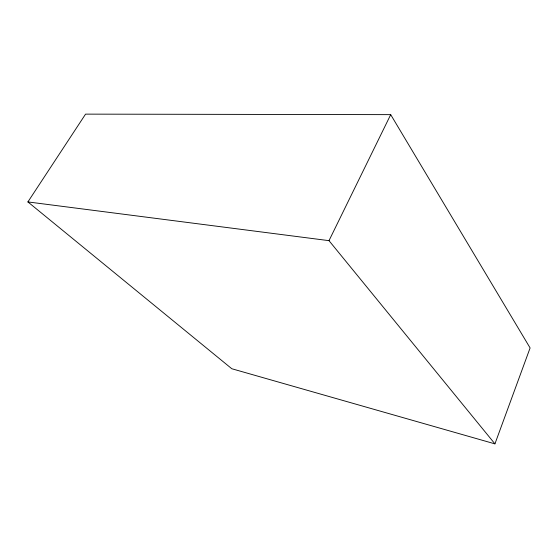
<?xml version="1.0" encoding="UTF-8"?>
<svg xmlns="http://www.w3.org/2000/svg" width="558" height="558" viewBox="0 0 558 558"><rect width="100%" height="100%" fill="white"/><g stroke="black" fill="none" stroke-linecap="round" stroke-linejoin="round"><path stroke-width="0.84" d="M494.932 443.868L530.1 347.948L390.705 114.641L85.562 114.132L27.9 201.926L231.807 368.74L494.932 443.868L328.997 240.658L27.9 201.926M328.997 240.658L390.705 114.641"/></g></svg>
